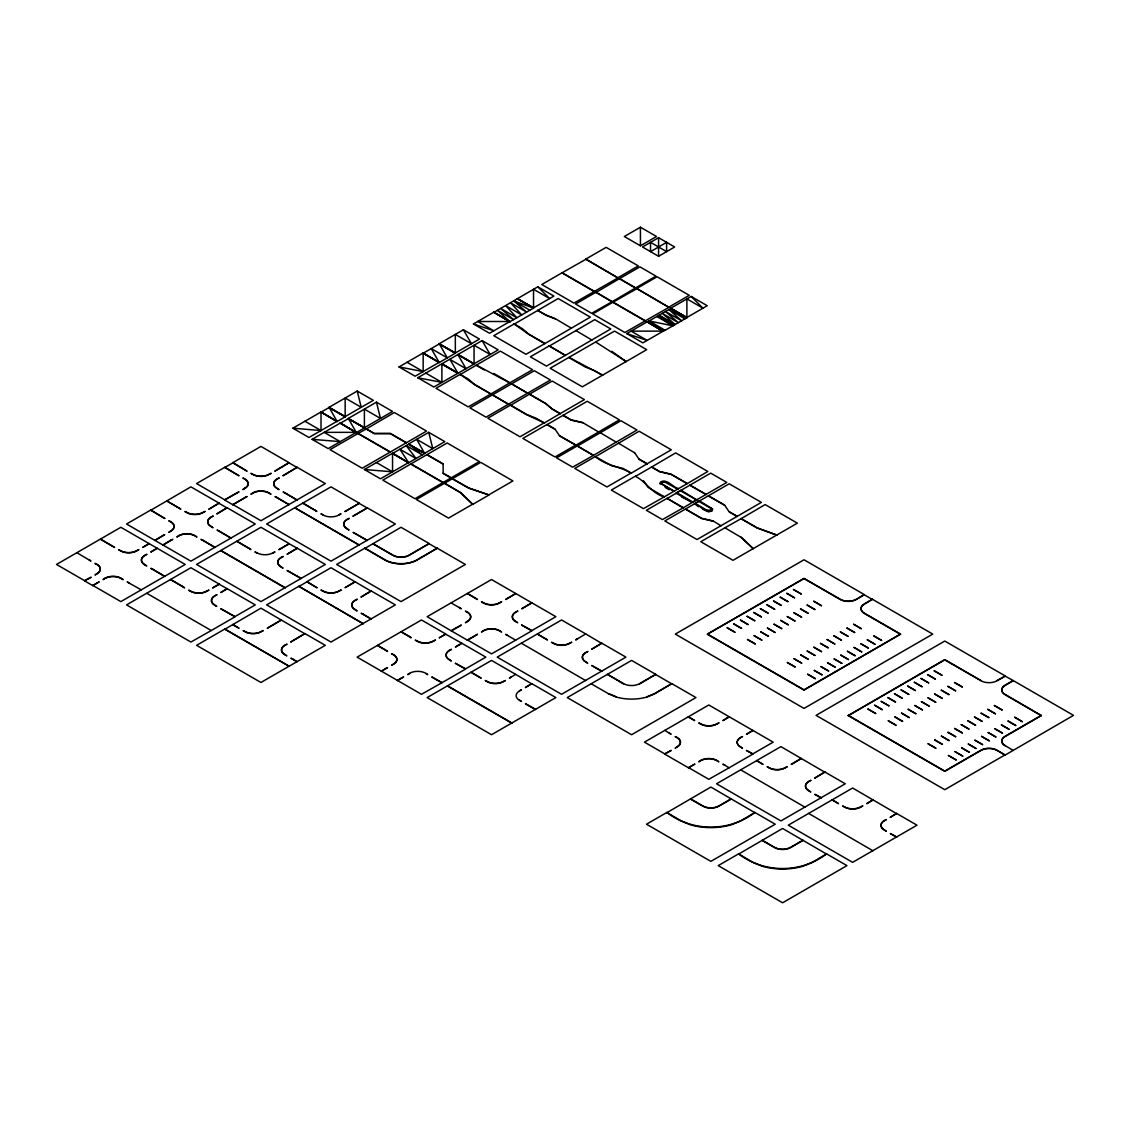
<?xml version="1.0" encoding="UTF-8"?>
<svg xmlns="http://www.w3.org/2000/svg" width="1130" height="1130" viewBox="0 0 1130 1130"><rect width="100%" height="100%" fill="white"/><g stroke="black" fill="none" stroke-linecap="round" stroke-linejoin="round"><path stroke-width="1.5" d="M660.132 483.979L660.471 482.072C666.771 478.159 672.505 487.002 678.141 488.527L678.141 489.205M661.827 484.149L661.361 482.326L663.988 481.564L677.435 489.064L678.141 488.527M707.295 510.266L711.307 510.04L710.855 508.218M702.577 509.037L708.524 511.918L712.197 510.845L712.536 508.938L699.484 500.844L694.526 503.712L698.552 506.706M511.382 676.814L509.376 678.212L515.661 674.356L491.522 660.414L427.154 697.577L491.522 734.726L555.875 697.577L531.75 683.636L525.464 687.506L531.75 683.636M577.656 638.563L575.636 639.961L585.693 633.916L561.553 619.975L497.2 657.137L561.553 694.3L625.921 657.137L601.782 643.196L591.725 649.241L601.782 643.196M88.931 559.661L90.951 561.059L76.868 552.697L56.5 564.449L84.651 580.707L90.951 577.317L84.651 580.707M76.868 552.697L120.854 527.286L157.07 548.191L150.77 552.062L157.07 548.431M150.671 510.082L164.754 518.444L150.671 510.082L126.546 524.009L190.899 561.172L255.267 524.009L227.102 507.751L217.045 513.797L227.102 507.751M150.671 510.308L190.899 486.861L219.065 503.104L209.008 509.15L219.065 503.104M224.743 467.311L238.811 475.688L224.743 467.311L196.578 483.569L224.743 499.827L238.811 491.945L224.743 499.827M232.78 462.679L246.863 471.041L232.78 462.679L260.945 446.421L289.096 462.679L275.014 471.041L289.096 462.679M640.428 227.215L624.325 236.509L640.428 245.803L656.516 236.509L640.428 227.215L640.428 245.803M224.743 467.552L232.78 462.905M337.121 421.25L308.956 437.508L292.868 428.214L321.019 411.97L337.121 421.49L345.159 416.843L345.159 398.028L361.247 407.323L357.221 391.065L329.07 407.323L337.121 421.49L321.019 412.196L329.07 407.549L345.159 416.603L373.324 400.345L357.221 391.065M439.245 362.292L415.12 376.219L399.017 366.925L423.157 352.998L439.245 362.518L455.334 353.238L455.334 334.423L471.436 343.704L463.385 329.776L439.245 343.704L447.296 357.871L431.208 348.591L439.245 362.518L423.157 353.238L439.245 343.944L455.334 352.998L479.473 339.057L463.385 329.776M473.442 323.957L493.81 330.779L477.722 321.499L509.898 321.499L489.544 333.251L473.442 323.957L493.81 312.205L509.898 321.725L493.81 312.205L509.898 321.725L533.53 308.08L533.53 289.266L549.618 298.56L537.809 286.808L493.81 312.445M594.324 291.328L562.147 272.754L541.779 284.506L573.955 303.094L617.955 277.923L585.778 259.109L617.955 277.923M585.778 259.109L606.146 247.357L638.323 265.931L617.955 277.683M562.147 272.754L585.778 259.349M509.898 321.725L497.468 310.326L513.557 319.621L500.717 308.448L516.82 317.742L505.633 305.623L521.721 314.903L510.534 302.784L526.622 312.078L513.797 300.905L533.53 308.08L517.441 298.8L533.53 307.854L553.898 296.088L537.809 286.808M658.578 237.696L642.49 246.99L658.578 256.284L674.667 246.99L658.578 237.696L658.578 256.284M482.1 340.582L490.152 354.509L474.063 345.229L474.063 364.044L433.835 387.025L417.747 377.745L482.1 340.582L498.203 349.876L474.063 363.804L457.975 354.509L474.063 363.804M312.106 439.33L340.257 441.646L324.169 432.352L356.346 432.352L328.194 448.61L312.106 439.33L340.257 423.072L356.346 432.592L364.397 427.945L364.397 409.131L380.485 418.425L376.459 402.167L348.308 418.425L356.346 432.592L340.257 423.072L356.346 432.592M340.257 423.298L348.308 418.665L364.397 427.705L392.548 411.461L376.459 402.167M514.15 323.943L493.782 335.709L525.973 354.283L544.83 343.633L528.741 334.339L514.15 323.943L522.201 328.59L528.741 334.113L544.83 343.393M514.15 324.183L558.149 298.546L590.326 317.12L544.83 343.633M149.019 543.544L142.733 547.414L149.019 543.784M595.92 292.26L575.566 304.012L591.654 313.307L612.008 301.781L595.92 292.26L612.008 301.541M619.551 278.616L639.919 266.849L656.007 276.144L635.639 287.896L619.551 278.616L595.92 292.486M92.702 585.58L98.988 581.964L92.702 585.58L84.651 580.947M232.78 504.715L246.863 496.579L232.78 504.715L224.743 500.067M297.148 467.311L283.065 475.688L297.148 467.311L325.299 483.569L260.945 520.732L232.78 504.474M460.15 374.355L436.011 388.282L468.187 406.871L490.816 394.031L474.727 384.751L460.15 374.355L468.187 379.002L474.727 384.511L490.816 393.805M460.15 374.581L500.378 351.133L532.555 369.708L509.927 382.773L493.838 373.479M390.359 451.986L358.168 433.411L330.017 449.669L362.193 468.244L426.561 431.095L394.37 412.507L366.219 429.005L374.27 433.652L390.359 433.652L406.447 442.932M358.168 433.411L366.219 429.005M612.008 301.781L635.639 287.896M645.272 320.751L613.096 302.162L592.727 313.928L624.904 332.503L668.904 307.332L636.713 288.517L668.904 307.332M636.713 288.517L657.081 276.765L689.258 295.34L668.904 307.106M613.096 302.162L636.713 288.757M549.194 345.921L530.337 356.812L546.426 366.092L565.283 355.442L549.194 345.921L565.283 355.216M549.194 346.161L594.705 319.649L610.793 328.943L565.283 355.442M490.816 394.031L509.927 382.773M492.581 394.822L469.953 407.888L486.041 417.168L550.409 380.019L534.321 370.725L492.581 394.822L508.67 404.342L492.581 395.048M408.636 462.551L380.485 478.809L364.397 469.515L392.548 453.257L408.636 462.777L424.725 453.497L416.688 439.33L432.776 448.61L428.75 432.352L408.636 443.963L422.309 454.896L406.221 445.601L416.038 458.512L399.935 449.232L408.636 462.777L392.548 453.497L408.636 444.203L424.725 453.257L444.839 441.646L428.75 432.352M569.011 357.363L550.155 368.253L582.346 386.827L646.699 349.679L614.522 331.09L569.011 357.363L602.7 375.315L594.663 370.668L585.114 366.897L569.011 357.603M626.797 333.59L647.165 340.413L631.077 331.132L663.254 331.132L642.885 342.884L626.797 333.59L647.165 321.838L663.254 331.358L647.165 321.838L663.254 331.358L686.885 317.714L686.885 298.899L702.973 308.193L691.165 296.441L670.796 308.193L684.992 318.815L668.904 309.521L681.602 320.765L665.514 311.485L678.339 322.643L662.251 313.363L675.175 324.48L659.073 315.199L674.073 325.115L657.985 315.821L672.887 325.793L649.058 320.977L663.254 331.358M647.165 322.078L670.796 308.434L686.885 317.488L707.253 305.721L691.165 296.441M510.463 405.147L487.835 418.213L520.026 436.787L544.152 422.86L526.552 414.668L510.463 405.147L526.552 414.442L536.114 418.213L544.152 422.86M529.575 394.116L552.203 381.05L584.38 399.625L560.254 413.566L552.203 408.919L545.663 403.41L529.575 394.116L510.463 405.388M410.953 463.893L382.802 480.137L414.978 498.726L479.346 461.563L447.155 442.988L410.953 463.893L443.144 482.468M219.065 584.224L212.765 587.854L219.065 584.224L227.102 588.631L220.816 592.501L227.102 588.871M289.096 543.784L279.039 549.59L289.096 543.784L297.148 548.191L287.091 554.237L297.148 548.431M359.142 503.344L345.06 511.48L359.142 503.344L367.179 507.992L353.097 516.113L367.179 507.992M273.008 553.079L275.014 551.906L273.008 552.838A11.371 6.568 0 0 1 256.92 552.838L254.9 551.906L256.92 553.079M544.152 423.086L560.254 413.566M546.991 424.499L522.865 438.426L555.042 457L575.749 445.05L559.661 435.996L555.042 429.132L546.991 424.499L555.042 429.372M546.991 424.725L587.219 401.263L619.395 419.852L575.749 445.291M234.899 616.641L220.816 608.745L234.899 616.641L255.267 604.889L227.102 588.631M297.148 548.191L325.299 564.449L260.945 601.612L196.578 564.449L260.945 527.286L289.096 543.544M367.179 507.751L395.345 524.009L330.977 561.172L266.623 524.009L330.977 486.861L359.142 503.104M146.9 593.363L211.268 630.526L234.899 616.881M224.743 629.071L289.096 666.22L224.743 629.071L196.578 645.329L260.945 682.478L325.299 645.329L304.93 633.563L290.862 641.925L304.93 633.563M224.743 629.297L260.945 608.166L304.93 633.803M298.8 586.301L363.154 623.704L298.8 586.301L266.623 604.889L330.977 642.038L395.345 604.889L371.205 590.948L361.148 596.993L371.205 590.948M306.837 581.668L316.894 587.699L306.837 581.668L330.977 567.726L371.205 591.188M364.82 548.191L336.655 564.449L401.023 601.612L465.376 564.449L437.225 548.191L417.111 559.802A22.755 13.136 0 0 1 384.935 559.802L364.82 548.191L384.935 560.042A22.755 13.136 0 0 0 417.111 560.042L437.225 548.191M372.858 543.784L401.023 527.286L429.174 543.544L409.06 555.395A11.371 6.568 0 0 1 392.972 555.395L372.858 543.784L364.82 548.431M298.8 586.541L306.837 581.894M488.767 495.11L472.679 504.404L460.616 492.793L444.528 483.259L460.616 492.553L472.679 504.164L448.539 518.105L416.363 499.517L480.73 462.368L512.907 480.942L488.767 494.869L468.653 487.906L452.565 478.852L468.653 488.146L488.767 494.869M577.261 445.926L556.553 457.876L572.642 467.17L593.349 455.447L577.261 445.926L593.349 455.221M577.261 446.166L620.921 420.727L637.009 430.007L593.349 455.447M281.299 619.918L267.231 628.28L281.299 620.158M355.117 581.668L345.06 587.699L355.117 581.894M429.174 543.544L409.06 555.155A11.371 6.568 0 0 1 392.972 555.155L372.858 543.544M595.482 456.435L574.76 468.399L606.951 486.974L631.077 473.046C620.37 466.52 605.765 465.673 595.482 456.675L611.57 465.73L623.04 468.399L631.077 473.046M595.482 456.675L639.128 431.236L671.305 449.811L647.165 463.752L639.128 459.105M631.077 473.272L647.165 463.752M635.441 476.125L611.302 490.067L643.479 508.641L664.2 496.918C651.77 493.443 645.809 481.281 635.441 476.366L651.53 467.071L659.581 471.719L671.051 474.388L687.139 483.668L707.846 471.478L675.669 452.904L651.53 467.071M660.132 483.301L673.89 491.112L661.121 483.343M664.2 496.918L687.139 483.668M676.051 493.711L676.743 492.638L692.845 502.059M676.743 492.638L681.009 490.18L697.097 500.138M667.053 498.33L646.346 510.294L662.434 519.574L683.142 507.864L667.053 498.33L683.142 507.624M689.992 485.095L710.699 473.131L726.788 482.425L706.081 494.375L689.992 485.095L667.053 498.57M445.616 634.156L439.33 637.772L445.616 634.156L461.704 643.196L455.418 647.066L461.704 643.436M451.294 630.639L461.351 625.059L451.294 630.865L427.154 616.698L491.522 579.535L531.75 602.77L521.693 608.802L531.75 602.996M515.661 593.476L505.604 599.522L515.661 593.716M676.051 493.033L692.139 502.327L697.097 499.46M683.142 507.864L706.081 494.375M685.543 509.009L664.821 520.958L697.012 539.547L761.366 502.384L729.189 483.81L685.543 509.009L701.631 518.289L713.101 520.958L721.138 525.846M467.382 640.159L477.439 634.354L467.382 640.159L451.294 630.865M409.667 673.48L407.662 674.638L409.667 673.254A11.371 6.568 0 0 1 425.756 673.254L427.762 674.638L425.756 673.48M710.219 510.675L711.307 510.04M694.526 503.712C700.162 505.237 705.911 514.079 712.197 510.167M441.844 682.534L431.787 676.969L441.844 682.774L421.476 694.3L357.122 657.137L421.476 619.975L445.616 633.916M465.475 668.889L455.418 663.324L465.475 668.889L485.844 657.137L461.704 643.196M531.75 630.639L521.693 625.059L531.75 630.639L555.875 616.698L531.75 602.77M441.844 682.774L465.475 669.13M507.61 635.272L505.604 634.354L515.661 640.159L531.75 630.865M741.026 537.089L753.343 548.784L741.026 537.315L724.923 527.795L700.798 541.722L732.975 560.311L797.342 523.148L765.151 504.573L741.026 518.741L757.114 528.035L776.974 535.14L757.114 527.795L741.026 518.5M741.026 518.741L724.923 527.795M707.479 634.1L804.023 578.362L840.226 599.267A11.371 6.568 0 0 0 856.314 599.267L864.351 594.62L856.314 599.493A11.371 6.568 0 0 1 840.226 599.493L804.023 578.602L707.479 634.1L804.023 689.837L900.553 634.1L804.023 690.077L707.479 634.34M639.651 683.876L655.739 674.356L639.651 683.636A11.371 6.568 0 0 1 623.548 683.636L607.46 674.356L623.548 683.876M655.739 674.356L631.599 660.414L567.246 697.577L631.599 734.726L695.967 697.577L671.827 683.636L654.468 693.665L647.222 696.702M671.827 683.636L654.468 693.891L647.222 696.942A34.423 19.874 0 0 1 615.977 696.942L608.731 693.891L591.371 683.876M864.351 594.62L804.023 559.788L675.302 634.1L804.023 708.411L932.744 634.1L872.402 599.267L864.351 603.914A11.371 6.568 0 0 0 864.351 613.195L900.553 634.1M872.402 599.267L864.351 604.14A11.371 6.568 0 0 0 864.351 613.435L900.553 634.34M669.073 732.847L671.079 734.246L664.793 730.39L644.439 742.142L664.793 753.894L671.079 750.504L664.793 753.894M664.793 730.39L708.793 704.979L752.792 730.39L746.506 734.246L752.792 730.616M729.161 716.745L722.875 720.601L729.161 716.971M688.424 767.779L694.71 764.148L688.424 767.779L664.793 754.134M752.792 753.894L746.506 750.504L752.792 753.894L773.16 742.142L752.792 730.39M724.881 765.081L722.875 764.148L729.161 767.779L752.792 754.134M666.87 812.456L646.501 824.208L710.869 861.371L775.222 824.208L754.868 812.456C729.443 832.005 692.28 832.005 666.87 812.456L681.051 820.874L690.345 824.773A45.214 26.103 0 0 0 731.392 824.773L740.687 820.874L754.868 812.456M666.87 812.696L710.869 787.059L754.868 812.696M805.04 807.23L740.687 769.841L716.547 783.782L780.901 820.931L845.268 783.782L824.9 772.016L814.843 778.062L824.9 772.016M740.687 769.841L780.901 746.619L824.9 772.256M1005.121 745.8A11.371 6.568 0 0 1 1005.121 736.506L1041.323 715.601L1005.121 694.47A11.371 6.568 0 0 1 1005.121 685.176L1013.158 680.528L1073.5 715.361L1005.121 755.08L997.07 750.433A11.371 6.568 0 0 0 980.981 750.433L944.779 771.338L848.235 715.601L944.779 659.623L980.981 680.528M848.235 715.601L944.779 659.864L980.981 680.769A11.371 6.568 0 0 0 997.07 680.769L1005.121 676.121L1013.158 680.528M731.237 798.811L718.906 805.93A11.371 6.568 0 0 1 702.818 805.93L690.501 798.811M801.269 758.371L791.212 764.417L801.269 758.611M731.237 799.051L718.906 806.156A11.371 6.568 0 0 1 702.818 806.156L690.501 799.051M997.07 680.528L1005.121 676.121M1013.158 680.769L1005.121 685.416A11.371 6.568 0 0 0 1005.121 694.696L1041.323 715.601M738.596 853.87L718.228 865.622L782.596 902.785L846.949 865.622L826.581 853.87C801.17 873.419 764.007 873.419 738.596 853.87L752.778 862.289L762.072 866.187A45.214 26.103 0 0 0 803.119 866.187L812.413 862.289L826.581 853.87M738.596 854.096L782.596 828.46L826.581 854.096M872.996 850.819L808.642 813.431L788.274 825.183L852.627 862.345L916.995 825.183L896.627 813.431L890.341 817.287L896.627 813.431M808.642 813.431L852.627 788.02L896.627 813.657M802.95 840.226L790.633 847.331A11.371 6.568 0 0 1 774.544 847.331L762.227 840.226M872.996 799.786L866.71 803.656L872.996 800.026M802.95 840.452L790.633 847.571A11.371 6.568 0 0 1 774.544 847.571L762.227 840.452M848.235 715.361L944.779 771.098L980.981 750.207A11.371 6.568 0 0 1 997.07 750.207L1005.121 755.08M1041.323 715.361L1005.121 736.266A11.371 6.568 0 0 0 1005.121 745.56L1013.158 750.433M1005.121 754.84L944.779 789.686L816.058 715.361L944.779 641.049L1005.121 675.881M339.028 514.729L341.034 513.797L339.028 514.955A11.371 6.568 0 0 1 322.94 514.955L320.92 513.797L322.94 514.729M519.433 690.755L521.439 689.823L519.433 690.995A11.371 6.568 0 0 0 519.433 700.275L521.439 701.433L519.433 700.035M665.372 482.1L662.463 481.705M366.219 428.764L374.27 433.411L390.359 433.411L406.447 442.706M292.868 428.214L321.019 430.544L321.019 411.97L337.121 421.49M364.397 469.515L392.548 471.832L392.548 453.257L408.636 462.777M399.017 366.925L423.157 371.572L423.157 352.998L439.245 362.518M417.747 377.745L441.887 382.378L441.887 363.804L457.975 373.098M582.6 422.747L571.13 420.092L563.093 415.445M713.101 521.198L701.631 518.529L685.543 509.235M555.381 318.957L545.832 315.185L537.781 310.538M608.731 693.665L615.977 696.702M129.159 582.882L127.153 581.964L141.222 589.846M670.796 308.193L686.885 317.488M619.551 278.842L635.639 288.136M670.796 308.434L686.885 317.714M656.798 316.513L672.887 325.793M649.058 320.977L665.146 330.271M562.147 272.994L594.324 291.568M613.096 302.402L645.272 320.977M571.469 328.251L555.381 318.716L545.832 314.945L537.781 310.298M575.848 330.539L591.936 340.059M595.665 341.98L626.331 361.671L611.754 351.275M517.441 298.56L533.53 307.854M513.797 300.905L529.885 310.199M598.688 432.041L582.6 422.521L571.13 419.852L563.093 415.204M600.2 432.677L616.302 442.211M618.421 443.186L634.509 452.72M687.139 483.442L671.051 474.148L659.581 471.478L651.53 466.831M708.482 495.759L724.57 505.054L729.189 511.904L737.24 516.551M689.992 485.321L706.081 494.615M708.482 495.999L724.57 505.28M511.692 383.79L527.781 393.311L511.692 384.016M509.927 382.999L476.239 365.061M529.575 394.356L545.663 403.636L552.203 409.159L560.254 413.806M439.245 343.704L455.334 352.998M439.245 343.944L455.334 353.238M474.063 364.044L457.975 354.749L466.012 368.691L449.924 359.397L457.975 373.338L441.887 364.044M476.239 365.301L484.276 369.948M647.165 463.992L639.128 459.345L634.509 452.48M729.189 511.678L737.24 516.311M864.351 594.86L872.402 599.493M680.302 490.717L696.391 499.87M710.855 508.359L698.778 501.381M695.233 503.429L707.295 510.407M665.146 487.425L669.158 489.742M681.404 496.819L692.139 502.327M559.661 435.756L575.749 445.05M664.2 496.677L648.111 487.397L643.479 480.773M407.068 362.292L423.157 371.572M425.784 373.098L441.887 382.378M408.636 443.963L424.725 453.257M427.055 454.599L443.144 463.893L443.144 473.414L451.181 478.061M408.636 444.203L424.725 453.497M427.055 454.839L443.144 464.119M329.07 407.323L345.159 416.603M348.308 418.425L364.397 427.705M443.144 473.173L451.181 477.82M329.07 407.549L345.159 416.843M348.308 418.665L364.397 427.945M358.168 433.652L390.359 452.226M410.953 464.119L443.144 482.708M304.93 421.25L321.019 430.544M376.459 462.551L392.548 471.832M289.096 462.905L297.148 467.552M429.174 543.784L437.225 548.431M601.782 643.436L585.693 633.916M655.739 674.582L671.827 683.876M688.424 716.745L694.71 720.601L688.424 716.971M832.259 799.786L838.545 803.656L832.259 800.026M896.627 836.949L890.341 833.545L896.627 837.175M537.428 633.916L547.485 639.961L537.428 634.156M601.782 671.065L591.725 665.499L601.782 671.305M756.775 760.547L763.061 764.417L756.775 760.787M821.129 797.709L814.843 794.319L821.129 797.949M367.179 540.267L353.097 532.371L367.179 540.507M359.142 544.914L294.775 507.751L359.142 545.154M521.34 643.196L585.693 680.599M467.382 639.919L491.522 653.86L515.661 640.159M688.424 767.538L708.793 779.305L729.161 767.779M219.065 503.344L227.102 507.992M531.75 683.876L515.661 674.356M471.154 672.166L481.211 678.212L471.154 672.407M535.521 709.329L525.464 703.764L535.521 709.569M166.76 500.788L180.842 509.15L166.76 501.028M301.159 578.376L287.091 570.495L301.159 578.616M285.071 587.671L220.717 550.508L285.071 587.911M447.522 685.811L511.89 722.974M447.522 686.051L511.89 723.214M157.07 548.191L185.221 564.449L120.854 601.612L92.702 585.354M219.065 583.984L190.899 567.726L126.546 604.889L190.899 642.038L211.268 630.526M100.499 539.052L114.568 547.414L100.499 539.278M232.78 624.424L239.066 628.28L232.78 624.664M441.887 363.804L457.975 373.338M459.345 607.403L461.351 608.802L451.294 602.996M711.561 508.5L712.536 508.938M96.982 573.588L94.962 574.986L96.982 573.828A11.371 6.568 0 0 0 96.982 564.534L94.962 563.376L96.982 564.308A11.371 6.568 0 0 1 96.982 573.588M170.785 530.973L168.78 532.371L170.785 531.213A11.371 6.568 0 0 0 170.785 521.919L168.78 520.761L170.785 521.693A11.371 6.568 0 0 1 170.785 530.973M105.019 578.235L103.014 579.634L105.019 578.475A11.371 6.568 0 0 1 121.108 578.475L123.128 579.634L121.108 578.235A11.371 6.568 0 0 0 105.019 578.235M244.843 488.216L242.837 489.615L244.843 488.457A11.371 6.568 0 0 0 244.843 479.162L242.837 478.004L244.843 478.936A11.371 6.568 0 0 1 244.843 488.216M178.837 535.62L176.817 537.018L178.837 535.86A11.371 6.568 0 0 1 194.925 535.86L196.931 537.018L194.925 535.62A11.371 6.568 0 0 0 178.837 535.62M252.894 492.864L250.888 494.262L252.894 493.104A11.371 6.568 0 0 1 268.982 493.104L271.002 494.262L268.982 492.864A11.371 6.568 0 0 0 252.894 492.864M393.579 663.96L391.559 665.358L393.579 664.2A11.371 6.568 0 0 0 393.579 654.906L391.559 653.747L393.579 654.666A11.371 6.568 0 0 1 393.579 663.96M467.382 621.345L465.376 622.743L467.382 621.585A11.371 6.568 0 0 0 467.382 612.291L465.376 611.132L467.382 612.05A11.371 6.568 0 0 1 467.382 621.345M483.471 630.639L481.465 632.037L483.471 630.865A11.371 6.568 0 0 1 499.559 630.865L501.579 632.037L499.559 630.639A11.371 6.568 0 0 0 483.471 630.639M677.124 746.789L675.104 748.187L677.124 747.029A11.371 6.568 0 0 0 677.124 737.735L675.104 736.576L677.124 737.495A11.371 6.568 0 0 1 677.124 746.789M700.755 760.434L698.736 761.832L700.755 760.659A11.371 6.568 0 0 1 716.844 760.659L718.85 761.832L716.844 760.434A11.371 6.568 0 0 0 700.755 760.434M666.615 242.343L650.527 251.637L650.527 242.343L666.615 251.637L666.615 242.343M162.748 535.62L154.697 540.507L164.754 534.702L162.748 535.62M138.708 549.731L136.702 550.903A11.371 6.568 0 0 1 120.613 550.903L118.593 549.731L120.613 550.663A11.371 6.568 0 0 0 136.702 550.663L138.708 549.731M204.982 511.48L202.962 512.639A11.371 6.568 0 0 1 186.874 512.639L184.868 511.48L186.874 512.399A11.371 6.568 0 0 0 202.962 512.399L204.982 511.48M271.002 473.357L268.982 474.515A11.371 6.568 0 0 1 252.894 474.515L250.888 473.357L252.894 474.289A11.371 6.568 0 0 0 268.982 474.289L271.002 473.357M170.785 540.267L162.748 545.154L172.805 539.349L170.785 540.267M146.759 554.378L144.739 555.536A11.371 6.568 0 0 0 144.739 564.831L146.759 565.989L144.739 564.59A11.371 6.568 0 0 1 144.739 555.31L146.759 554.378M213.019 516.113L211.013 517.286A11.371 6.568 0 0 0 211.013 526.566L213.019 527.738L211.013 526.34A11.371 6.568 0 0 1 211.013 517.046L213.019 516.113M279.039 478.004L277.034 479.162A11.371 6.568 0 0 0 277.034 488.457L279.039 489.615L277.034 488.216A11.371 6.568 0 0 1 277.034 478.936L279.039 478.004M208.753 590.171L206.734 591.329A11.371 6.568 0 0 1 190.645 591.329L188.639 590.171L190.645 591.103A11.371 6.568 0 0 0 206.734 591.103L208.753 590.171M216.791 594.818L214.785 595.976A11.371 6.568 0 0 0 214.785 605.27L216.791 606.429L214.785 605.03A11.371 6.568 0 0 1 214.785 595.736L216.791 594.818M283.065 556.553L281.045 557.712A11.371 6.568 0 0 0 281.045 567.006L283.065 568.164L281.045 566.766A11.371 6.568 0 0 1 281.045 557.486L283.065 556.553M349.085 518.444L347.065 519.602A11.371 6.568 0 0 0 347.065 528.897L349.085 530.055L347.065 528.656A11.371 6.568 0 0 1 347.065 519.362L349.085 518.444M263.205 630.611L261.185 631.769A11.371 6.568 0 0 1 245.097 631.769L243.091 630.611L245.097 631.529A11.371 6.568 0 0 0 261.185 631.529L263.205 630.611M341.034 590.03L339.028 591.188A11.371 6.568 0 0 1 322.94 591.188L320.92 590.03L322.94 590.948A11.371 6.568 0 0 0 339.028 590.948L341.034 590.03M357.122 599.31L355.117 600.482A11.371 6.568 0 0 0 355.117 609.762L357.122 610.934L355.117 609.536A11.371 6.568 0 0 1 355.117 600.242L357.122 599.31M286.836 644.255L284.817 645.414A11.371 6.568 0 0 0 284.817 654.708L286.836 655.866L284.817 654.468A11.371 6.568 0 0 1 284.817 645.173L286.836 644.255M385.528 668.607L381.262 671.305L387.548 667.675L385.528 668.607M435.304 640.103L433.298 641.261A11.371 6.568 0 0 1 417.21 641.261L415.19 640.103L417.21 641.021A11.371 6.568 0 0 0 433.298 641.021L435.304 640.103M501.579 601.838L499.559 602.996A11.371 6.568 0 0 1 483.471 602.996L481.465 601.838L483.471 602.77A11.371 6.568 0 0 0 499.559 602.77L501.579 601.838M401.616 677.887L397.35 680.599L403.636 676.969L401.616 677.887M451.393 649.397L449.387 650.555A11.371 6.568 0 0 0 449.387 659.835L451.393 661.008L449.387 659.609A11.371 6.568 0 0 1 449.387 650.315L451.393 649.397M517.667 611.132L515.661 612.291A11.371 6.568 0 0 0 515.661 621.585L517.667 622.743L515.661 621.345A11.371 6.568 0 0 1 515.661 612.05L517.667 611.132M505.35 680.543L503.33 681.701A11.371 6.568 0 0 1 487.242 681.701L485.236 680.543L487.242 681.461A11.371 6.568 0 0 0 503.33 681.461L505.35 680.543M571.611 642.278L569.605 643.436A11.371 6.568 0 0 1 553.516 643.436L551.511 642.278L553.516 643.196A11.371 6.568 0 0 0 569.605 643.196L571.611 642.278M587.713 651.572L585.693 652.73A11.371 6.568 0 0 0 585.693 662.025L587.713 663.183L585.693 661.784A11.371 6.568 0 0 1 585.693 652.49L587.713 651.572M727.226 627.786L734.881 632.207L727.226 627.786M733.864 623.972L741.506 628.379L733.864 623.972M740.489 620.144L748.131 624.565L740.489 620.144M747.114 616.316L754.755 620.737L747.114 616.316M753.738 612.488L761.38 616.909L753.738 612.488M760.363 608.66L768.019 613.082L760.363 608.66M766.988 604.847L774.643 609.254L766.988 604.847M773.612 601.019L781.268 605.44L773.612 601.019M780.237 597.191L787.893 601.612L780.237 597.191M786.861 593.363L794.517 597.784L786.861 593.363M793.486 589.535L801.142 593.956L793.486 589.535M747.537 639.509L755.193 643.931L747.537 639.509M754.162 635.696L761.818 640.103L754.162 635.696M760.787 631.868L768.442 636.289L760.787 631.868M767.411 628.04L775.067 632.461L767.411 628.04M774.036 624.212L781.692 628.633L774.036 624.212M780.66 620.384L788.316 624.805L780.66 620.384M787.299 616.57L794.941 620.977L787.299 616.57M793.924 612.743L801.566 617.164L793.924 612.743M800.548 608.915L808.19 613.336L800.548 608.915M807.173 605.087L814.829 609.508L807.173 605.087M813.798 601.259L821.453 605.68L813.798 601.259M787.37 662.519L795.026 666.926L787.37 662.519M793.995 658.691L801.65 663.112L793.995 658.691M800.619 654.863L808.275 659.284L800.619 654.863M807.244 651.035L814.899 655.457L807.244 651.035M813.868 647.207L821.524 651.629L813.868 647.207M820.507 643.394L828.149 647.801L820.507 643.394M827.132 639.566L834.773 643.987L827.132 639.566M833.756 635.738L841.398 640.159L833.756 635.738M840.381 631.91L848.037 636.331L840.381 631.91M847.006 628.082L854.661 632.503L847.006 628.082M853.63 624.269L861.286 628.676L853.63 624.269M718.85 722.932L716.844 724.09A11.371 6.568 0 0 1 700.755 724.09L698.736 722.932L700.755 723.85A11.371 6.568 0 0 0 716.844 723.85L718.85 722.932M807.682 674.243L815.337 678.65L807.682 674.243M814.306 670.415L821.962 674.836L814.306 670.415M820.931 666.587L828.587 671.008L820.931 666.587M827.556 662.759L835.211 667.18L827.556 662.759M834.18 658.931L841.836 663.352L834.18 658.931M840.805 655.118L848.461 659.525L840.805 655.118M847.429 651.29L855.085 655.711L847.429 651.29M854.054 647.462L861.71 651.883L854.054 647.462M860.679 643.634L868.334 648.055L860.679 643.634M867.317 639.806L874.959 644.227L867.317 639.806M873.942 635.992L881.584 640.399L873.942 635.992M742.481 736.576L740.475 737.735A11.371 6.568 0 0 0 740.475 747.029L742.481 748.187L740.475 746.789A11.371 6.568 0 0 1 740.475 737.495L742.481 736.576M867.995 709.061L875.651 713.482L867.995 709.061M874.62 705.233L882.276 709.654L874.62 705.233M881.245 701.405L888.9 705.826L881.245 701.405M887.869 697.577L895.525 701.998L887.869 697.577M894.494 693.764L902.15 698.171L894.494 693.764M901.119 689.936L908.774 694.357L901.119 689.936M907.743 686.108L915.399 690.529L907.743 686.108M914.368 682.28L922.024 686.701L914.368 682.28M920.992 678.452L928.648 682.873L920.992 678.452M927.617 674.638L935.273 679.045L927.617 674.638M934.242 670.81L941.897 675.232L934.242 670.81M787.186 766.733L785.181 767.906A11.371 6.568 0 0 1 769.092 767.906L767.086 766.733L769.092 767.666A11.371 6.568 0 0 0 785.181 767.666L787.186 766.733M888.307 720.785L895.949 725.206L888.307 720.785M894.932 716.957L902.573 721.378L894.932 716.957M901.556 713.129L909.198 717.55L901.556 713.129M908.181 709.301L915.837 713.722L908.181 709.301M914.806 705.487L922.461 709.894L914.806 705.487M921.43 701.659L929.086 706.081L921.43 701.659M928.055 697.832L935.711 702.253L928.055 697.832M934.68 694.004L942.335 698.425L934.68 694.004M941.304 690.176L948.96 694.597L941.304 690.176M947.929 686.362L955.585 690.769L947.929 686.362M954.553 682.534L962.209 686.955L954.553 682.534M810.817 780.378L808.812 781.536A11.371 6.568 0 0 0 808.812 790.831L810.817 791.989L808.812 790.59A11.371 6.568 0 0 1 808.812 781.31L810.817 780.378M928.14 743.78L935.781 748.201L928.14 743.78M934.764 739.952L942.406 744.373L934.764 739.952M941.389 736.124L949.045 740.546L941.389 736.124M948.014 732.311L955.669 736.718L948.014 732.311M954.638 728.483L962.294 732.904L954.638 728.483M961.263 724.655L968.919 729.076L961.263 724.655M967.887 720.827L975.543 725.248L967.887 720.827M974.512 716.999L982.168 721.42L974.512 716.999M981.137 713.185L988.792 717.592L981.137 713.185M987.761 709.358L995.417 713.779L987.761 709.358M994.386 705.53L1002.042 709.951L994.386 705.53M948.437 755.504L956.093 759.925L948.437 755.504M955.062 751.676L962.718 756.097L955.062 751.676M961.701 747.862L969.342 752.269L961.701 747.862M968.325 744.034L975.967 748.456L968.325 744.034M974.95 740.207L982.591 744.628L974.95 740.207M981.575 736.379L989.216 740.8L981.575 736.379M988.199 732.551L995.855 736.972L988.199 732.551M994.824 728.723L1002.48 733.144L994.824 728.723M1001.448 724.909L1009.104 729.316L1001.448 724.909M1008.073 721.081L1015.729 725.502L1008.073 721.081M1014.698 717.253L1022.353 721.675L1014.698 717.253M862.684 805.973L860.679 807.131A11.371 6.568 0 0 1 844.59 807.131L842.57 805.973L844.59 806.891A11.371 6.568 0 0 0 860.679 806.891L862.684 805.973M886.316 819.617L884.31 820.776A11.371 6.568 0 0 0 884.31 830.07L886.316 831.228L884.31 829.83A11.371 6.568 0 0 1 884.31 820.535L886.316 819.617M285.071 492.864L283.065 491.945L297.148 500.067L285.071 492.864M277.034 497.511L275.014 496.579L289.096 504.715L277.034 497.511M219.065 530.973L217.045 530.055L231.127 538.177L219.065 530.973M202.962 540.267L200.956 539.349L215.039 547.471L202.962 540.267M363.154 614.169L361.148 613.251L371.205 619.056L363.154 614.169M152.79 569.238L150.77 568.319L164.853 576.441L152.79 569.238M292.868 659.115L290.862 658.183L297.148 661.813L292.868 659.115M475.433 598.123L467.382 593.476L477.439 599.522L475.433 598.123M314.889 510.082L302.826 503.104L316.894 511.48L314.889 510.082M409.159 636.388L401.122 631.741L411.179 637.772L409.159 636.388M248.868 548.191L236.806 541.228L250.888 549.59L248.868 548.191M385.528 650.018L377.491 645.385L387.548 651.417L385.528 650.018M182.608 586.456L170.531 579.492L184.614 587.854L182.608 586.456"/></g></svg>
